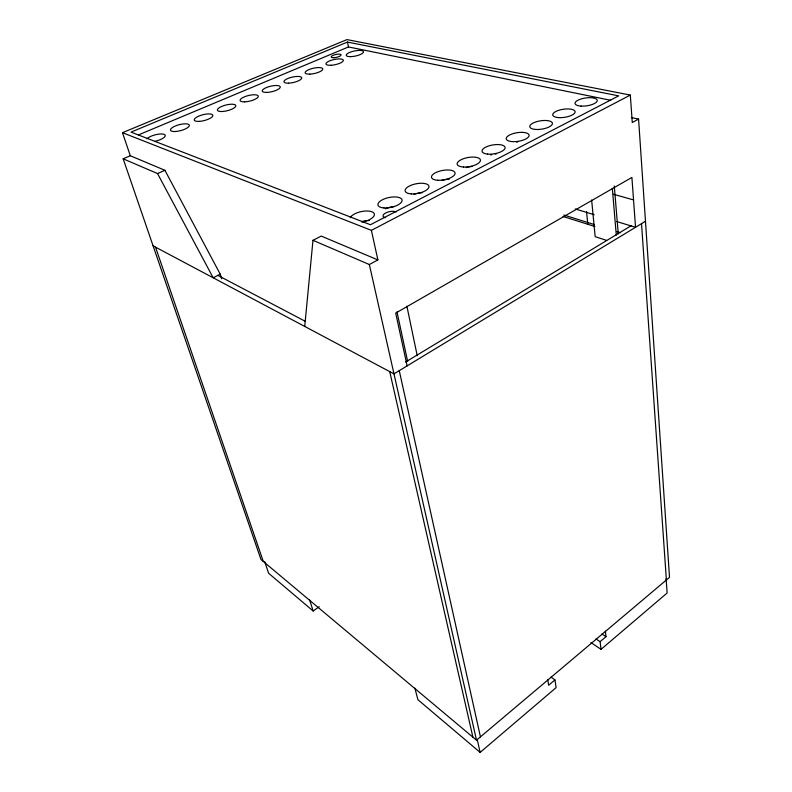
<?xml version="1.0" encoding="UTF-8"?>
<svg xmlns="http://www.w3.org/2000/svg" width="792" height="792" viewBox="0 0 792 792"><rect width="100%" height="100%" fill="white"/><g stroke="black" fill="none" stroke-linecap="round" stroke-linejoin="round"><path stroke-width="1.19" d="M304.722 326.423L312.979 240.322L321.255 236.085L377.883 259.915L371.389 230.353L122.483 132.68L130.314 155.747L164.914 170.3L220.255 274.21L221.671 278.764M414.869 688.119L417.909 699.702L480.13 752.4L556.142 687.604L554.935 679.922L550.984 677.051M590.901 642.54L601.029 649.351L667.131 593.01L666.131 578.764M554.935 679.922L548.668 685.238L547.767 679.694M601.029 649.351L600.098 641.668L605.999 636.669L605.355 631.115M130.314 155.747L123.156 158.806L260.984 559.528L476.507 740.193L669.517 577.358L638.58 119.097L631.363 117.553M264.686 561.657L268.666 573.309L313.167 610.998L319.216 606.731M645.48 221.255L393.97 373.873L153.103 245.857M405.544 362.053L631.353 225.621M312.979 240.322L369.349 264.528L377.883 259.915M638.58 119.097L632.273 122.503L630.323 95.08L346.985 39.6L122.483 132.68M371.389 230.353L630.323 95.08M220.255 274.21L213.177 277.784L157.529 173.567L123.156 158.806M157.529 173.567L164.914 170.3M138.422 134.927L348.5 46.946L610.682 100.287M347.47 42.065L131.007 132.115L370.428 224.74L618.671 95.862L347.47 42.065L348.5 46.946M613.364 194.238L633.541 199.93M575.279 208.949L594.188 214.701M616.641 221.522L635.54 227.274L631.897 177.448L395.703 313.097L407.128 365.884M563.815 215.018L594.446 224.591M616.839 231.591L620.374 232.7M563.072 216.493L594.861 226.482M606.662 240.392L595.168 236.679L591.644 199.99M217.731 275.319L305.217 321.275M601.92 633.986L605.999 636.669M596.029 638.956L600.098 641.668M155.519 247.144L263.281 561.449M309.632 599.96L313.167 610.998M389.723 371.616L472.903 737.174M477.2 739.391L480.13 752.4M369.349 264.528L476.507 740.193M399.257 370.666L480.437 736.877M396.98 311.85L407.613 361.241M406.9 306.266L417.245 355.796M586.545 211.543L587.763 223.849M612.345 188.328L616.285 235.115M614.275 185.932L618.265 233.917M641.52 223.661L666.389 580.001M146.896 138.798A9.89 3.119 -15.2 0 1 158.499 134.165A9.89 3.119 -15.2 0 1 165.112 136.254A9.89 3.119 -15.2 0 1 154.895 141.332M516.681 142.144A11.514 4.396 -9.1 0 1 517.829 141.926M490.684 154.975A11.642 4.534 -9.6 0 1 491.763 154.668M495.238 154.004A11.642 4.534 -9.6 0 1 496.416 153.866M466.191 167.587A11.781 4.673 -10.1 0 1 472.002 166.469M442.124 180.239A11.939 4.811 -10.6 0 1 449.183 179.329M414.008 194.248A12.098 4.96 -11.2 0 1 422.225 192.694M385.318 208.791A12.266 5.108 -11.8 0 1 394.446 206.484M350.222 217.612A12.524 5.197 -12.4 0 1 364.231 211.127A12.524 5.197 -12.4 0 1 374.349 215.048A12.524 5.197 -12.4 0 1 361.786 222.097M362.112 221.453A12.454 5.267 -12.5 0 1 369.399 220.552M385.298 217.711A7.257 3.039 -11.8 0 1 385.585 213.008A7.257 3.039 -11.8 0 1 396.188 211.939M175.527 131.502A9.742 3.059 -14.8 0 0 189.338 125.304A9.742 3.059 -14.8 0 0 174.824 126.215A9.742 3.059 -14.8 0 0 175.527 131.502M199.366 121.374A9.603 3 -14.4 0 0 212.84 115.325A9.603 3 -14.4 0 0 198.376 116.276A9.603 3 -14.4 0 0 199.366 121.374M221.829 111.523A9.474 2.93 -14 0 0 235.838 105.88A9.474 2.93 -14 0 0 222.196 106.217A9.474 2.93 -14 0 0 221.829 111.523M244.599 101.851A9.355 2.871 -13.6 0 0 258.311 96.337A9.355 2.871 -13.6 0 0 244.679 96.733A9.355 2.871 -13.6 0 0 244.599 101.851M266.855 92.407A9.237 2.812 -13.2 0 0 280.279 87.001A9.237 2.812 -13.2 0 0 266.666 87.447A9.237 2.812 -13.2 0 0 266.855 92.407M288.615 83.16A9.128 2.752 -12.9 0 0 301.762 77.873A9.128 2.752 -12.9 0 0 288.179 78.368A9.128 2.752 -12.9 0 0 288.615 83.16M309.91 74.121A9.019 2.693 -12.6 0 0 322.79 68.954A9.019 2.693 -12.6 0 0 309.217 69.488A9.019 2.693 -12.6 0 0 309.91 74.121M330.739 65.281A8.92 2.643 -12.2 0 0 343.352 60.212A8.92 2.643 -12.2 0 0 329.818 60.806A8.92 2.643 -12.2 0 0 330.739 65.281M350.331 56.648A8.821 2.584 -11.9 0 0 363.508 51.935A8.821 2.584 -11.9 0 0 350.727 52.005A8.821 2.584 -11.9 0 0 350.331 56.648M581.041 106.088A11.207 3.96 -8.1 0 0 597.247 100.336A11.207 3.96 -8.1 0 0 580.15 99.277A11.207 3.96 -8.1 0 0 581.041 106.088M558.627 117.602A11.326 4.079 -8.4 0 0 575.15 111.721A11.326 4.079 -8.4 0 0 558.033 110.543A11.326 4.079 -8.4 0 0 558.627 117.602M535.59 129.433A11.444 4.207 -8.8 0 0 552.45 123.413A11.444 4.207 -8.8 0 0 535.323 122.097A11.444 4.207 -8.8 0 0 535.59 129.433M511.919 141.59A11.573 4.336 -9.2 0 0 529.115 135.432A11.573 4.336 -9.2 0 0 511.988 133.977A11.573 4.336 -9.2 0 0 511.919 141.59M487.575 154.094A11.702 4.475 -9.6 0 0 505.128 147.787A11.702 4.475 -9.6 0 0 488.011 146.193A11.702 4.475 -9.6 0 0 487.575 154.094M463.587 167.023A11.84 4.613 -10.1 0 0 480.447 160.014A11.84 4.613 -10.1 0 0 462.31 159.152A11.84 4.613 -10.1 0 0 463.587 167.023M437.818 180.269A11.999 4.752 -10.6 0 0 455.083 173.072A11.999 4.752 -10.6 0 0 436.917 172.072A11.999 4.752 -10.6 0 0 437.818 180.269M411.286 193.901A12.157 4.901 -11.2 0 0 428.987 186.506A12.157 4.901 -11.2 0 0 410.791 185.377A12.157 4.901 -11.2 0 0 411.286 193.901M383.962 207.95A12.335 5.049 -11.8 0 0 402.098 200.346A12.335 5.049 -11.8 0 0 383.892 199.069A12.335 5.049 -11.8 0 0 383.962 207.95M333.818 57.707A5.059 1.475 -12.2 0 0 341.095 54.886A5.059 1.475 -12.2 0 0 333.511 55.163A5.059 1.475 -12.2 0 0 333.818 57.707"/></g></svg>
